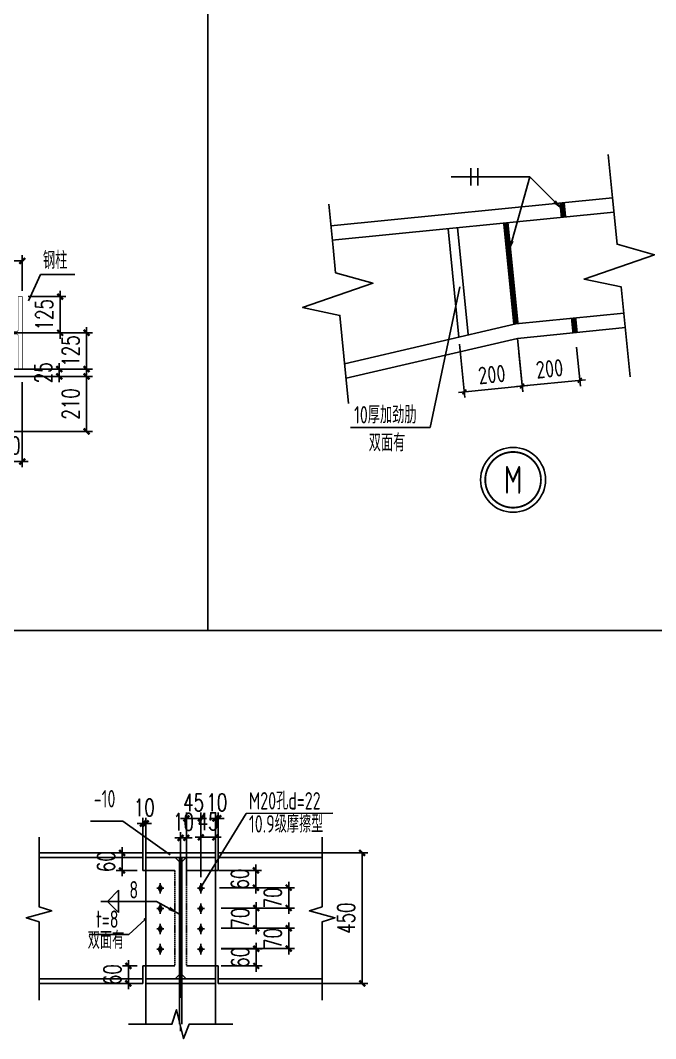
# Model space of a CAD drawing. Extents: x 180850 to 1400258, y 48356 to 327067.
# Drawn here: x 1376570 to 1387523, y 151730 to 169287 of the extents above; entities that cross this region are included whole.
import ezdxf
from ezdxf.enums import TextEntityAlignment as Align

# ---------------------------------------------------------------- set-up
doc = ezdxf.new("R2010")
doc.units = 0
doc.header["$LTSCALE"] = 1000
for name, pattern in [('0$0$CENTERX2', [4, 2.5, -0.5, 0.5, -0.5]), ('DASH', [0.35, 0.25, -0.1]), ('DOTE', [2.42, 2, -0.2, 0.02, -0.2])]:
    doc.linetypes.add(name, pattern=pattern)
for name, color, linetype in [('AXIS', 3, 'Continuous'), ('BOLT', 251, 'Continuous'), ('DOTE', 1, 'Continuous'), ('GL', 150, 'Continuous'), ('GZ', 50, 'Continuous'), ('PZ', 202, 'Continuous'), ('TEXT', 7, 'Continuous'), ('THIN', 7, 'Continuous'), ('WELD', 7, 'Continuous'), ('YCX', 90, 'Continuous')]:
    doc.layers.add(name, color=color, linetype=linetype)
doc.styles.add('_TCH_DIM_T3', font='SIMPLEX', dxfattribs={"width": 0.705882, "bigfont": 'GBCBIG'})
doc.styles.get("Standard").update_dxf_attribs({"font": 'gbenor.shx', "bigfont": 'gbcbig.shx'})
doc.styles.add('TSSD_Dimension', font='Tssdeng.shx', dxfattribs={"width": 0.8, "bigfont": 'hztxt.shx'})
doc.styles.add('TSSD_Label', font='tssdeng.shx', dxfattribs={"width": 0.7, "bigfont": 'hztxt.shx'})
doc.styles.add('TSSD_Norm', font='tssdeng.shx', dxfattribs={"bigfont": 'hztxt.shx'})
doc.styles.add('TSSD_Num', font='Tssdeng.shx', dxfattribs={"width": 0.7, "bigfont": 'hztxt.shx'})
doc.dimstyles.new('TCH_100_5', dxfattribs={"dimtxt": 297.5, "dimasz": 100, "dimexe": 100, "dimexo": 100, "dimgap": 126.25, "dimtad": 1, "dimdec": 0, "dimlfac": 0.2, "dimzin": 0, "dimdsep": 46, "dimtxsty": '_TCH_DIM_T3', "dimblk": 'ARCHTICK', "dimcen": 0.09, "dimclrd": 126, "dimclre": 126, "dimclrt": 7, "dimazin": 2, "dimtfac": 1, "dimtdec": 0, "dimtix": 1, "dimtmove": 2, "dimatfit": 3, "dimfxl": 1, "dimtolj": 1, "dimtzin": 0, "dimarcsym": 0})
doc.dimstyles.new('TSSD_20_100', dxfattribs={"dimtxt": 300, "dimasz": 75, "dimexe": 100, "dimexo": 250, "dimgap": 100, "dimtad": 1, "dimdec": 0, "dimlfac": 0.2, "dimzin": 0, "dimdsep": 46, "dimtxsty": 'TSSD_Dimension', "dimblk": 'ARCHTICK', "dimcen": 0, "dimdle": 100, "dimclrt": 7, "dimadec": 0, "dimazin": 0, "dimtfac": 1, "dimtdec": 0, "dimtix": 1, "dimtmove": 2, "dimatfit": 3, "dimfxl": 1, "dimtolj": 1, "dimtzin": 0, "dimarcsym": 0})
doc.dimstyles.new('TSSD_LEADER_STYLE_200.0', dxfattribs={"dimtxt": 0.18, "dimasz": 200, "dimexe": 0.18, "dimexo": 0.0625, "dimgap": 0.09, "dimtad": 0, "dimtih": 1, "dimtoh": 1, "dimdec": 4, "dimzin": 0, "dimdsep": 46, "dimtxsty": 'Standard', "dimcen": 0.09, "dimadec": 0, "dimazin": 0, "dimtfac": 1, "dimtdec": 4, "dimtofl": 0, "dimtmove": 0, "dimatfit": 3, "dimfxl": 1, "dimtolj": 1, "dimtzin": 0, "dimarcsym": 0})

# ---------------------------------------------------------------- blocks, each defined once
blk = doc.blocks.new('_ArchTick')
at = {"color": 0, "linetype": 'ByBlock', "const_width": 0.4}
blk.add_lwpolyline([(-0.5, -0.5), (0.5, 0.5)], dxfattribs=at)
blk = doc.blocks.new('*D1875')
at = {"layer": 'Defpoints', "color": 0, "transparency": 16777216}
for p in [(1376602, 165141), (1374352, 164524), (1376602, 164524)]:
    blk.add_point(p, dxfattribs=at)
at = {"layer": 'GL', "color": 126, "lineweight": -2, "transparency": 16777216}
for p, q in [((1374352, 164624), (1374352, 165241)), ((1376602, 164624), (1376602, 165241)), ((1374352, 165141), (1376602, 165141))]:
    blk.add_line(p, q, dxfattribs=at)
at = {"layer": 'GL', "color": 126, "lineweight": -2, "transparency": 16777216, "xscale": 100, "yscale": 100, "zscale": 100, "rotation": 180}
blk.add_blockref('_ArchTick', (1374352, 165141), dxfattribs=at)
at = {"layer": 'GL', "color": 126, "lineweight": -2, "transparency": 16777216, "xscale": 100, "yscale": 100, "zscale": 100}
blk.add_blockref('_ArchTick', (1376602, 165141), dxfattribs=at)
at = {"layer": 'GL', "color": 7, "transparency": 16777216, "insert": (1375477, 165416), "char_height": 297.5, "attachment_point": 5, "style": '_TCH_DIM_T3'}
blk.add_mtext('\\A1;450', dxfattribs=at)
blk = doc.blocks.new('*D1878')
at = {"layer": 'Defpoints', "color": 0, "transparency": 16777216}
for p in [(1376602, 163899), (1377712, 163899), (1376602, 163274)]:
    blk.add_point(p, dxfattribs=at)
at = {"layer": 'GL', "color": 126, "lineweight": -2, "transparency": 16777216}
for p, q in [((1377712, 163899), (1377712, 163999)), ((1376702, 163899), (1377812, 163899)), ((1377712, 163274), (1377712, 163899)), ((1376702, 163274), (1377812, 163274)), ((1377712, 163274), (1377712, 163174))]:
    blk.add_line(p, q, dxfattribs=at)
at = {"layer": 'GL', "color": 126, "lineweight": -2, "transparency": 16777216, "xscale": 100, "yscale": 100, "zscale": 100}
for p, rotation in [((1377712, 163899), 270), ((1377712, 163274), 90)]:
    blk.add_blockref('_ArchTick', p, dxfattribs=dict(at, rotation=rotation))
at = {"layer": 'GL', "color": 7, "transparency": 16777216, "insert": (1377437, 163586), "char_height": 297.5, "attachment_point": 5, "rotation": 90, "style": '_TCH_DIM_T3'}
blk.add_mtext('\\A1;125', dxfattribs=at)
blk = doc.blocks.new('*D1881')
at = {"layer": 'Defpoints', "color": 0, "transparency": 16777216}
for p in [(1376602, 164524), (1376602, 163899), (1377257, 163899)]:
    blk.add_point(p, dxfattribs=at)
at = {"layer": 'GL', "color": 126, "lineweight": -2, "transparency": 16777216}
for p, q in [((1376702, 164524), (1377357, 164524)), ((1377257, 164524), (1377257, 164624)), ((1377257, 164524), (1377257, 163899)), ((1376702, 163899), (1377357, 163899)), ((1377257, 163899), (1377257, 163799))]:
    blk.add_line(p, q, dxfattribs=at)
at = {"layer": 'GL', "color": 126, "lineweight": -2, "transparency": 16777216, "xscale": 100, "yscale": 100, "zscale": 100}
for p, rotation in [((1377257, 164524), 270), ((1377257, 163899), 90)]:
    blk.add_blockref('_ArchTick', p, dxfattribs=dict(at, rotation=rotation))
at = {"layer": 'GL', "color": 7, "transparency": 16777216, "insert": (1376982, 164211), "char_height": 297.5, "attachment_point": 5, "rotation": 90, "style": '_TCH_DIM_T3'}
blk.add_mtext('\\A1;125', dxfattribs=at)
blk = doc.blocks.new('*D1882')
at = {"layer": 'Defpoints', "color": 0, "transparency": 16777216}
for p in [(1376602, 163149), (1377712, 163149), (1376002, 162199)]:
    blk.add_point(p, dxfattribs=at)
at = {"layer": 'GL', "color": 126, "lineweight": -2, "transparency": 16777216}
for p, q in [((1376702, 163149), (1377812, 163149)), ((1377712, 162199), (1377712, 163149)), ((1376102, 162199), (1377812, 162199))]:
    blk.add_line(p, q, dxfattribs=at)
at = {"layer": 'GL', "color": 126, "lineweight": -2, "transparency": 16777216, "xscale": 100, "yscale": 100, "zscale": 100}
for p, rotation in [((1377712, 163149), 90), ((1377712, 162199), 270)]:
    blk.add_blockref('_ArchTick', p, dxfattribs=dict(at, rotation=rotation))
at = {"layer": 'GL', "color": 7, "transparency": 16777216, "insert": (1377437, 162674), "char_height": 297.5, "attachment_point": 5, "rotation": 90, "style": '_TCH_DIM_T3'}
blk.add_mtext('\\A1;210', dxfattribs=at)
blk = doc.blocks.new('*D1889')
at = {"layer": 'Defpoints', "color": 0, "transparency": 16777216}
for p in [(1376602, 163149), (1376002, 162199), (1376602, 161681)]:
    blk.add_point(p, dxfattribs=at)
at = {"layer": 'GL', "color": 126, "lineweight": -2, "transparency": 16777216}
for p, q in [((1376602, 163049), (1376602, 161581)), ((1376002, 162099), (1376002, 161581)), ((1376002, 161681), (1375902, 161681)), ((1376002, 161681), (1376602, 161681)), ((1376602, 161681), (1376702, 161681))]:
    blk.add_line(p, q, dxfattribs=at)
at = {"layer": 'GL', "color": 126, "lineweight": -2, "transparency": 16777216, "xscale": 100, "yscale": 100, "zscale": 100}
blk.add_blockref('_ArchTick', (1376002, 161681), dxfattribs=at)
at = {"layer": 'GL', "color": 126, "lineweight": -2, "transparency": 16777216, "xscale": 100, "yscale": 100, "zscale": 100, "rotation": 180}
blk.add_blockref('_ArchTick', (1376602, 161681), dxfattribs=at)
at = {"layer": 'GL', "color": 7, "transparency": 16777216, "insert": (1376302, 161956), "char_height": 297.5, "attachment_point": 5, "style": '_TCH_DIM_T3'}
blk.add_mtext('\\A1;120', dxfattribs=at)
blk = doc.blocks.new('*D1893')
at = {"layer": 'Defpoints', "color": 0, "transparency": 16777216}
for p in [(1375754, 163274), (1375754, 163149), (1377241, 163149)]:
    blk.add_point(p, dxfattribs=at)
at = {"layer": 'GL', "color": 126, "lineweight": -2, "transparency": 16777216}
for p, q in [((1377241, 163274), (1377241, 163374)), ((1375854, 163274), (1377341, 163274)), ((1375854, 163149), (1377341, 163149)), ((1377241, 163274), (1377241, 163149)), ((1377241, 163149), (1377241, 163049))]:
    blk.add_line(p, q, dxfattribs=at)
at = {"layer": 'GL', "color": 126, "lineweight": -2, "transparency": 16777216, "xscale": 100, "yscale": 100, "zscale": 100}
for p, rotation in [((1377241, 163274), 270), ((1377241, 163149), 90)]:
    blk.add_blockref('_ArchTick', p, dxfattribs=dict(at, rotation=rotation))
at = {"layer": 'GL', "color": 7, "transparency": 16777216, "insert": (1376966, 163211), "char_height": 297.5, "attachment_point": 5, "rotation": 90, "style": '_TCH_DIM_T3'}
blk.add_mtext('\\A1;25', dxfattribs=at)
blk = doc.blocks.new('*D1687')
at = {"layer": 'AXIS', "color": 0, "lineweight": -2, "transparency": 16777216}
for p, q in [((1384144, 163705), (1384236, 162783)), ((1385139, 163805), (1385231, 162882)), ((1384127, 162872), (1385321, 162992))]:
    blk.add_line(p, q, dxfattribs=at)
at = {"layer": 'Defpoints', "color": 0, "transparency": 16777216}
for p in [(1385114, 164053), (1384119, 163954), (1385221, 162982)]:
    blk.add_point(p, dxfattribs=at)
at = {"layer": 'AXIS', "color": 0, "lineweight": -2, "transparency": 16777216, "xscale": 75, "yscale": 75, "zscale": 75}
for p, rotation in [((1384226, 162882), 185.7105916254574), ((1385221, 162982), 5.710591625457361)]:
    blk.add_blockref('_ArchTick', p, dxfattribs=dict(at, rotation=rotation))
at = {"layer": 'AXIS', "color": 7, "transparency": 16777216, "insert": (1384699, 163181), "char_height": 300, "attachment_point": 5, "rotation": 5.7106, "style": 'TSSD_Dimension'}
blk.add_mtext('\\A1;200', dxfattribs=at)
blk = doc.blocks.new('_WELD006')
at = {"color": 0, "linetype": 'ByBlock'}
for p, q in [((0, 0), (0, 0.5)), ((0.4, 0), (0.4, 0.5))]:
    blk.add_line(p, q, dxfattribs=at)
blk = doc.blocks.new('*D1688')
at = {"layer": 'AXIS', "color": 0, "lineweight": -2, "transparency": 16777216}
for p, q in [((1386159, 163655), (1386226, 162982)), ((1385164, 163556), (1385231, 162882)), ((1385122, 162972), (1386316, 163091))]:
    blk.add_line(p, q, dxfattribs=at)
at = {"layer": 'Defpoints', "color": 0, "transparency": 16777216}
for p in [(1386134, 163904), (1385139, 163805), (1386216, 163081)]:
    blk.add_point(p, dxfattribs=at)
at = {"layer": 'AXIS', "color": 0, "lineweight": -2, "transparency": 16777216}
for p, xscale, yscale, zscale, rotation in [((1386216, 163081), 75, 75, 75, 5.710591625446737), ((1385221, 162982), 75.00000000000001, 75.00000000000001, 75.00000000000001, 185.7105916254468)]:
    blk.add_blockref('_ArchTick', p, dxfattribs=dict(at, xscale=xscale, yscale=yscale, zscale=zscale, rotation=rotation))
at = {"layer": 'AXIS', "color": 7, "transparency": 16777216, "insert": (1385694, 163280), "char_height": 300, "attachment_point": 5, "rotation": 5.7106, "style": 'TSSD_Dimension'}
blk.add_mtext('\\A1;200', dxfattribs=at)
blk = doc.blocks.new('ts_idx2')
at = {"color": 0, "linetype": 'ByBlock', "lineweight": -2, "const_width": 0.0333}
blk.add_lwpolyline([(-0.5, 0, 1), (0.5, 0, 1)], format="xyb", close=True, dxfattribs=at)
at = {"color": 0, "linetype": 'ByBlock', "lineweight": -2}
blk.add_circle((0, 0), 0.583, dxfattribs=at)
at = {"color": 0, "linetype": 'ByBlock', "lineweight": -2, "style": 'TSSD_Num', "width": 0.7}
blk.add_attdef('A', text='', height=0.5, dxfattribs=at).set_placement((0, 0), align=Align.MIDDLE_CENTER)
blk = doc.blocks.new('*D1755')
at = {"layer": 'AXIS', "color": 126, "linetype": 'ByBlock', "lineweight": -2, "transparency": 16777216}
for p, q in [((1379432, 154541), (1379432, 155628)), ((1379682, 154512), (1379682, 155628)), ((1379432, 155528), (1379332, 155528)), ((1379682, 155528), (1379432, 155528)), ((1379682, 155528), (1379782, 155528))]:
    blk.add_line(p, q, dxfattribs=at)
at = {"layer": 'Defpoints', "color": 0, "linetype": 'ByBlock', "transparency": 16777216}
for p in [(1379432, 155528), (1379432, 154441), (1379682, 154412)]:
    blk.add_point(p, dxfattribs=at)
at = {"layer": 'AXIS', "color": 126, "linetype": 'ByBlock', "lineweight": -2, "transparency": 16777216, "xscale": 100, "yscale": 100, "zscale": 100}
blk.add_blockref('_ArchTick', (1379432, 155528), dxfattribs=at)
at = {"layer": 'AXIS', "color": 126, "linetype": 'ByBlock', "lineweight": -2, "transparency": 16777216, "xscale": 100, "yscale": 100, "zscale": 100, "rotation": 180}
blk.add_blockref('_ArchTick', (1379682, 155528), dxfattribs=at)
at = {"layer": 'AXIS', "color": 7, "linetype": 'ByBlock', "transparency": 16777216, "insert": (1379557, 155803), "char_height": 297.5, "attachment_point": 5, "style": '_TCH_DIM_T3'}
blk.add_mtext('\\A1;45', dxfattribs=at)
blk = doc.blocks.new('*D1756')
at = {"layer": 'AXIS', "color": 126, "linetype": 'ByBlock', "lineweight": -2, "transparency": 16777216}
for p, q in [((1379332, 154441), (1379332, 155292)), ((1379432, 154441), (1379432, 155292)), ((1379332, 155192), (1379232, 155192)), ((1379432, 155192), (1379332, 155192)), ((1379432, 155192), (1379532, 155192))]:
    blk.add_line(p, q, dxfattribs=at)
at = {"layer": 'Defpoints', "color": 0, "linetype": 'ByBlock', "transparency": 16777216}
for p in [(1379332, 155192), (1379332, 154341), (1379432, 154341)]:
    blk.add_point(p, dxfattribs=at)
at = {"layer": 'AXIS', "color": 126, "linetype": 'ByBlock', "lineweight": -2, "transparency": 16777216, "xscale": 100, "yscale": 100, "zscale": 100}
blk.add_blockref('_ArchTick', (1379332, 155192), dxfattribs=at)
at = {"layer": 'AXIS', "color": 126, "linetype": 'ByBlock', "lineweight": -2, "transparency": 16777216, "xscale": 100, "yscale": 100, "zscale": 100, "rotation": 180}
blk.add_blockref('_ArchTick', (1379432, 155192), dxfattribs=at)
at = {"layer": 'AXIS', "color": 7, "linetype": 'ByBlock', "transparency": 16777216, "insert": (1379382, 155467), "char_height": 297.5, "attachment_point": 5, "style": '_TCH_DIM_T3'}
blk.add_mtext('\\A1;10', dxfattribs=at)
blk = doc.blocks.new('*D1757')
at = {"layer": 'AXIS', "color": 126, "linetype": 'ByBlock', "lineweight": -2, "transparency": 16777216}
for p, q in [((1381120, 154932), (1382563, 154932)), ((1382463, 154932), (1382463, 152682)), ((1381120, 152682), (1382563, 152682))]:
    blk.add_line(p, q, dxfattribs=at)
at = {"layer": 'Defpoints', "color": 0, "linetype": 'ByBlock', "transparency": 16777216}
for p in [(1381020, 154932), (1381020, 152682), (1382463, 152682)]:
    blk.add_point(p, dxfattribs=at)
at = {"layer": 'AXIS', "color": 126, "linetype": 'ByBlock', "lineweight": -2, "transparency": 16777216, "xscale": 100, "yscale": 100, "zscale": 100}
for p, rotation in [((1382463, 154932), 90), ((1382463, 152682), 270)]:
    blk.add_blockref('_ArchTick', p, dxfattribs=dict(at, rotation=rotation))
at = {"layer": 'AXIS', "color": 7, "linetype": 'ByBlock', "transparency": 16777216, "insert": (1382188, 153807), "char_height": 297.5, "attachment_point": 5, "rotation": 90, "style": '_TCH_DIM_T3'}
blk.add_mtext('\\A1;450', dxfattribs=at)
blk = doc.blocks.new('*D1758')
at = {"layer": 'AXIS', "color": 126, "linetype": 'ByBlock', "lineweight": -2, "transparency": 16777216}
for p, q in [((1380032, 153632), (1381297, 153632)), ((1381197, 153632), (1381197, 153732)), ((1381197, 153282), (1381197, 153632)), ((1380032, 153282), (1381297, 153282)), ((1381197, 153282), (1381197, 153182))]:
    blk.add_line(p, q, dxfattribs=at)
at = {"layer": 'Defpoints', "color": 0, "linetype": 'ByBlock', "transparency": 16777216}
for p in [(1379932, 153632), (1381197, 153632), (1379932, 153282)]:
    blk.add_point(p, dxfattribs=at)
at = {"layer": 'AXIS', "color": 126, "linetype": 'ByBlock', "lineweight": -2, "transparency": 16777216, "xscale": 100, "yscale": 100, "zscale": 100}
for p, rotation in [((1381197, 153632), 270), ((1381197, 153282), 90)]:
    blk.add_blockref('_ArchTick', p, dxfattribs=dict(at, rotation=rotation))
at = {"layer": 'AXIS', "color": 7, "linetype": 'ByBlock', "transparency": 16777216, "insert": (1380922, 153457), "char_height": 297.5, "attachment_point": 5, "rotation": 90, "style": '_TCH_DIM_T3'}
blk.add_mtext('\\A1;70', dxfattribs=at)
blk = doc.blocks.new('*D1759')
at = {"layer": 'AXIS', "color": 126, "linetype": 'ByBlock', "lineweight": -2, "transparency": 16777216}
for p, q in [((1380032, 153982), (1380737, 153982)), ((1380637, 153982), (1380637, 154082)), ((1380637, 153632), (1380637, 153982)), ((1380032, 153632), (1380737, 153632)), ((1380637, 153632), (1380637, 153532))]:
    blk.add_line(p, q, dxfattribs=at)
at = {"layer": 'Defpoints', "color": 0, "linetype": 'ByBlock', "transparency": 16777216}
for p in [(1379932, 153982), (1380637, 153982), (1379932, 153632)]:
    blk.add_point(p, dxfattribs=at)
at = {"layer": 'AXIS', "color": 126, "linetype": 'ByBlock', "lineweight": -2, "transparency": 16777216, "xscale": 100, "yscale": 100, "zscale": 100}
for p, rotation in [((1380637, 153982), 270), ((1380637, 153632), 90)]:
    blk.add_blockref('_ArchTick', p, dxfattribs=dict(at, rotation=rotation))
at = {"layer": 'AXIS', "color": 7, "linetype": 'ByBlock', "transparency": 16777216, "insert": (1380362, 153807), "char_height": 297.5, "attachment_point": 5, "rotation": 90, "style": '_TCH_DIM_T3'}
blk.add_mtext('\\A1;70', dxfattribs=at)
blk = doc.blocks.new('*D1760')
at = {"layer": 'AXIS', "color": 126, "linetype": 'ByBlock', "lineweight": -2, "transparency": 16777216}
for p, q in [((1380002, 154332), (1381297, 154332)), ((1381197, 154332), (1381197, 154432)), ((1381197, 153982), (1381197, 154332)), ((1380032, 153982), (1381297, 153982)), ((1381197, 153982), (1381197, 153882))]:
    blk.add_line(p, q, dxfattribs=at)
at = {"layer": 'Defpoints', "color": 0, "linetype": 'ByBlock', "transparency": 16777216}
for p in [(1379902, 154332), (1381197, 154332), (1379932, 153982)]:
    blk.add_point(p, dxfattribs=at)
at = {"layer": 'AXIS', "color": 126, "linetype": 'ByBlock', "lineweight": -2, "transparency": 16777216, "xscale": 100, "yscale": 100, "zscale": 100}
for p, rotation in [((1381197, 154332), 270), ((1381197, 153982), 90)]:
    blk.add_blockref('_ArchTick', p, dxfattribs=dict(at, rotation=rotation))
at = {"layer": 'AXIS', "color": 7, "linetype": 'ByBlock', "transparency": 16777216, "insert": (1380922, 154157), "char_height": 297.5, "attachment_point": 5, "rotation": 90, "style": '_TCH_DIM_T3'}
blk.add_mtext('\\A1;70', dxfattribs=at)
blk = doc.blocks.new('*D1761')
at = {"layer": 'AXIS', "color": 126, "linetype": 'ByBlock', "lineweight": -2, "transparency": 16777216}
for p, q in [((1380630, 154630), (1380630, 154730)), ((1379992, 154630), (1380730, 154630)), ((1380630, 154630), (1380630, 154332)), ((1380002, 154332), (1380730, 154332)), ((1380630, 154332), (1380630, 154232))]:
    blk.add_line(p, q, dxfattribs=at)
at = {"layer": 'Defpoints', "color": 0, "linetype": 'ByBlock', "transparency": 16777216}
for p in [(1379892, 154630), (1379902, 154332), (1380630, 154332)]:
    blk.add_point(p, dxfattribs=at)
at = {"layer": 'AXIS', "color": 126, "linetype": 'ByBlock', "lineweight": -2, "transparency": 16777216, "xscale": 100, "yscale": 100, "zscale": 100}
for p, rotation in [((1380630, 154630), 270), ((1380630, 154332), 90)]:
    blk.add_blockref('_ArchTick', p, dxfattribs=dict(at, rotation=rotation))
at = {"layer": 'AXIS', "color": 7, "linetype": 'ByBlock', "transparency": 16777216, "insert": (1380355, 154481), "char_height": 297.5, "attachment_point": 5, "rotation": 90, "style": '_TCH_DIM_T3'}
blk.add_mtext('\\A1;60', dxfattribs=at)
blk = doc.blocks.new('*D1762')
at = {"layer": 'AXIS', "color": 126, "linetype": 'ByBlock', "lineweight": -2, "ltscale": 0.1, "transparency": 16777216}
for p, q in [((1378323, 154932), (1378323, 155032)), ((1378632, 154932), (1378223, 154932)), ((1378323, 154932), (1378323, 154630)), ((1378582, 154630), (1378223, 154630)), ((1378323, 154630), (1378323, 154530))]:
    blk.add_line(p, q, dxfattribs=at)
at = {"layer": 'Defpoints', "color": 0, "linetype": 'ByBlock', "ltscale": 0.1, "transparency": 16777216}
for p in [(1378732, 154932), (1378323, 154630), (1378682, 154630)]:
    blk.add_point(p, dxfattribs=at)
at = {"layer": 'AXIS', "color": 126, "linetype": 'ByBlock', "lineweight": -2, "ltscale": 0.1, "transparency": 16777216, "xscale": 100, "yscale": 100, "zscale": 100}
for p, rotation in [((1378323, 154932), 270), ((1378323, 154630), 90)]:
    blk.add_blockref('_ArchTick', p, dxfattribs=dict(at, rotation=rotation))
at = {"layer": 'AXIS', "color": 7, "linetype": 'ByBlock', "ltscale": 0.1, "transparency": 16777216, "insert": (1378048, 154781), "char_height": 297.5, "attachment_point": 5, "rotation": 90, "style": '_TCH_DIM_T3'}
blk.add_mtext('\\A1;60', dxfattribs=at)
blk = doc.blocks.new('*D1763')
at = {"layer": 'AXIS', "color": 126, "linetype": 'ByBlock', "lineweight": -2, "ltscale": 0.1, "transparency": 16777216}
for p, q in [((1378582, 152984), (1378332, 152984)), ((1378432, 152984), (1378432, 153084)), ((1378432, 152682), (1378432, 152984)), ((1378582, 152682), (1378332, 152682)), ((1378432, 152682), (1378432, 152582))]:
    blk.add_line(p, q, dxfattribs=at)
at = {"layer": 'Defpoints', "color": 0, "linetype": 'ByBlock', "ltscale": 0.1, "transparency": 16777216}
for p in [(1378432, 152984), (1378682, 152984), (1378682, 152682)]:
    blk.add_point(p, dxfattribs=at)
at = {"layer": 'AXIS', "color": 126, "linetype": 'ByBlock', "lineweight": -2, "ltscale": 0.1, "transparency": 16777216, "xscale": 100, "yscale": 100, "zscale": 100}
for p, rotation in [((1378432, 152984), 270), ((1378432, 152682), 90)]:
    blk.add_blockref('_ArchTick', p, dxfattribs=dict(at, rotation=rotation))
at = {"layer": 'AXIS', "color": 7, "linetype": 'ByBlock', "ltscale": 0.1, "transparency": 16777216, "insert": (1378157, 152833), "char_height": 297.5, "attachment_point": 5, "rotation": 90, "style": '_TCH_DIM_T3'}
blk.add_mtext('\\A1;60', dxfattribs=at)
blk = doc.blocks.new('_WELD004')
at = {"color": 0, "linetype": 'ByBlock'}
for p, q in [((0, 1), (1, 0)), ((0, 0), (0, 1))]:
    blk.add_line(p, q, dxfattribs=at)
blk = doc.blocks.new('*D1764')
at = {"layer": 'AXIS', "color": 126, "linetype": 'ByBlock', "lineweight": -2, "ltscale": 0.1, "transparency": 16777216}
for p, q in [((1379932, 154730), (1379932, 155628)), ((1379982, 154730), (1379982, 155628)), ((1379932, 155528), (1379832, 155528)), ((1379982, 155528), (1379932, 155528)), ((1379982, 155528), (1380082, 155528))]:
    blk.add_line(p, q, dxfattribs=at)
at = {"layer": 'Defpoints', "color": 0, "linetype": 'ByBlock', "ltscale": 0.1, "transparency": 16777216}
for p in [(1379932, 155528), (1379932, 154630), (1379982, 154630)]:
    blk.add_point(p, dxfattribs=at)
at = {"layer": 'AXIS', "color": 126, "linetype": 'ByBlock', "lineweight": -2, "ltscale": 0.1, "transparency": 16777216, "xscale": 100, "yscale": 100, "zscale": 100}
blk.add_blockref('_ArchTick', (1379932, 155528), dxfattribs=at)
at = {"layer": 'AXIS', "color": 126, "linetype": 'ByBlock', "lineweight": -2, "ltscale": 0.1, "transparency": 16777216, "xscale": 100, "yscale": 100, "zscale": 100, "rotation": 180}
blk.add_blockref('_ArchTick', (1379982, 155528), dxfattribs=at)
at = {"layer": 'AXIS', "color": 7, "linetype": 'ByBlock', "ltscale": 0.1, "transparency": 16777216, "insert": (1379957, 155803), "char_height": 297.5, "attachment_point": 5, "style": '_TCH_DIM_T3'}
blk.add_mtext('\\A1;10', dxfattribs=at)
blk = doc.blocks.new('*D1765')
at = {"layer": 'AXIS', "color": 126, "linetype": 'ByBlock', "lineweight": -2, "transparency": 16777216}
for p, q in [((1380032, 153281), (1380737, 153281)), ((1380637, 153281), (1380637, 153381)), ((1380637, 153281), (1380637, 152984)), ((1380032, 152984), (1380737, 152984)), ((1380637, 152984), (1380637, 152884))]:
    blk.add_line(p, q, dxfattribs=at)
at = {"layer": 'Defpoints', "color": 0, "linetype": 'ByBlock', "transparency": 16777216}
for p in [(1379932, 153281), (1379932, 152984), (1380637, 152984)]:
    blk.add_point(p, dxfattribs=at)
at = {"layer": 'AXIS', "color": 126, "linetype": 'ByBlock', "lineweight": -2, "transparency": 16777216, "xscale": 100, "yscale": 100, "zscale": 100}
for p, rotation in [((1380637, 153281), 270), ((1380637, 152984), 90)]:
    blk.add_blockref('_ArchTick', p, dxfattribs=dict(at, rotation=rotation))
at = {"layer": 'AXIS', "color": 7, "linetype": 'ByBlock', "transparency": 16777216, "insert": (1380362, 153132), "char_height": 297.5, "attachment_point": 5, "rotation": 90, "style": '_TCH_DIM_T3'}
blk.add_mtext('\\A1;60', dxfattribs=at)
blk = doc.blocks.new('*D1766')
at = {"layer": 'AXIS', "color": 126, "linetype": 'ByBlock', "lineweight": -2, "transparency": 16777216}
for p, q in [((1379682, 154512), (1379682, 155301)), ((1379932, 154541), (1379932, 155301)), ((1379682, 155201), (1379582, 155201)), ((1379682, 155201), (1379932, 155201)), ((1379932, 155201), (1380032, 155201))]:
    blk.add_line(p, q, dxfattribs=at)
at = {"layer": 'Defpoints', "color": 0, "linetype": 'ByBlock', "transparency": 16777216}
for p in [(1379932, 155201), (1379682, 154412), (1379932, 154441)]:
    blk.add_point(p, dxfattribs=at)
at = {"layer": 'AXIS', "color": 126, "linetype": 'ByBlock', "lineweight": -2, "transparency": 16777216, "xscale": 100, "yscale": 100, "zscale": 100}
blk.add_blockref('_ArchTick', (1379682, 155201), dxfattribs=at)
at = {"layer": 'AXIS', "color": 126, "linetype": 'ByBlock', "lineweight": -2, "transparency": 16777216, "xscale": 100, "yscale": 100, "zscale": 100, "rotation": 180}
blk.add_blockref('_ArchTick', (1379932, 155201), dxfattribs=at)
at = {"layer": 'AXIS', "color": 7, "linetype": 'ByBlock', "transparency": 16777216, "insert": (1379807, 155476), "char_height": 297.5, "attachment_point": 5, "style": '_TCH_DIM_T3'}
blk.add_mtext('\\A1;45', dxfattribs=at)
blk = doc.blocks.new('*D1767')
at = {"layer": 'AXIS', "color": 126, "linetype": 'ByBlock', "lineweight": -2, "transparency": 16777216}
for p, q in [((1378682, 155439), (1378582, 155439)), ((1378682, 154730), (1378682, 155539)), ((1378682, 155439), (1378732, 155439)), ((1378732, 154730), (1378732, 155539)), ((1378732, 155439), (1378832, 155439))]:
    blk.add_line(p, q, dxfattribs=at)
at = {"layer": 'Defpoints', "color": 0, "linetype": 'ByBlock', "transparency": 16777216}
for p in [(1378732, 155439), (1378682, 154630), (1378732, 154630)]:
    blk.add_point(p, dxfattribs=at)
at = {"layer": 'AXIS', "color": 126, "linetype": 'ByBlock', "lineweight": -2, "transparency": 16777216, "xscale": 100, "yscale": 100, "zscale": 100}
blk.add_blockref('_ArchTick', (1378682, 155439), dxfattribs=at)
at = {"layer": 'AXIS', "color": 126, "linetype": 'ByBlock', "lineweight": -2, "transparency": 16777216, "xscale": 100, "yscale": 100, "zscale": 100, "rotation": 180}
blk.add_blockref('_ArchTick', (1378732, 155439), dxfattribs=at)
at = {"layer": 'AXIS', "color": 7, "linetype": 'ByBlock', "transparency": 16777216, "insert": (1378707, 155714), "char_height": 297.5, "attachment_point": 5, "style": '_TCH_DIM_T3'}
blk.add_mtext('\\A1;10', dxfattribs=at)

msp = doc.modelspace()

# ---------------------------------------------------------------- hatches: boundary and pattern name
at = {"layer": 'BOLT'}
for points in [[(1378982.36, 154382), (1379012.36, 154322), (1378982.36, 154262), (1378952.36, 154322)], [(1379682.36, 154382), (1379652.36, 154322), (1379682.36, 154262), (1379712.36, 154322)], [(1378982.36, 154032), (1379012.36, 153972), (1378982.36, 153912), (1378952.36, 153972)], [(1379682.36, 154032), (1379652.36, 153972), (1379682.36, 153912), (1379712.36, 153972)], [(1378982.36, 153682), (1379012.36, 153622), (1378982.36, 153562), (1378952.36, 153622)], [(1379682.36, 153682), (1379652.36, 153622), (1379682.36, 153562), (1379712.36, 153622)], [(1378982.36, 153332), (1379012.36, 153272), (1378982.36, 153212), (1378952.36, 153272)], [(1379682.36, 153332), (1379652.36, 153272), (1379682.36, 153212), (1379712.36, 153272)]]:
    msp.add_hatch(color=256, dxfattribs=at).paths.add_polyline_path(points)

# ---------------------------------------------------------------- linework, layer by layer
at = {"color": 3, "const_width": 100, "elevation": 4.03}
for points in [[(1385910.14, 166143.06), (1385935.01, 165894.3)], [(1384939.98, 165794.79), (1385114.11, 164053.48)], [(1386109.15, 164152.98), (1386134.02, 163904.23)]]:
    msp.add_lwpolyline(points, dxfattribs=at)
at = {"layer": 'AXIS'}
for p, q in [((1379800.5, 169965.68), (1379800.5, 158765.55)), ((1385354.58, 166589.29, 4.03), (1383998.52, 166589.29, 4.03)), ((1376918.9, 164906.77), (1376709.8, 164448.75)), ((1376918.9, 164906.77), (1377509.52, 164906.77)), ((1384149.81, 164690.35, 4.03), (1383637.96, 162269.03, 4.03)), ((1383637.96, 162269.03, 4.03), (1382264.96, 162269.03, 4.03)), ((1337316.94, 158765.55), (1391773.29, 158765.55)), ((1379677.36, 154331.88), (1380462, 155611.94)), ((1381955.33, 155615.09), (1380462, 155611.94))]:
    msp.add_line(p, q, dxfattribs=at)
at = {"layer": 'BOLT'}
for p, q in [((1378982.36, 154382), (1378952.36, 154322)), ((1378982.36, 154412), (1378982.36, 154232)), ((1378982.36, 154382), (1379012.36, 154322)), ((1379682.36, 154382), (1379652.36, 154322)), ((1379682.36, 154412), (1379682.36, 154232)), ((1379682.36, 154382), (1379712.36, 154322)), ((1379042.36, 154322), (1378922.36, 154322)), ((1378982.36, 154262), (1378952.36, 154322)), ((1378982.36, 154262), (1379012.36, 154322)), ((1379622.36, 154322), (1379742.36, 154322)), ((1379682.36, 154262), (1379652.36, 154322)), ((1379682.36, 154262), (1379712.36, 154322)), ((1378982.36, 154032), (1378952.36, 153972)), ((1378982.36, 154062), (1378982.36, 153882)), ((1378982.36, 154032), (1379012.36, 153972)), ((1379682.36, 154032), (1379652.36, 153972)), ((1379682.36, 154062), (1379682.36, 153882)), ((1379682.36, 154032), (1379712.36, 153972)), ((1379042.36, 153972), (1378922.36, 153972)), ((1378982.36, 153912), (1378952.36, 153972)), ((1378982.36, 153912), (1379012.36, 153972)), ((1379622.36, 153972), (1379742.36, 153972)), ((1379682.36, 153912), (1379652.36, 153972)), ((1379682.36, 153912), (1379712.36, 153972)), ((1378982.36, 153682), (1378952.36, 153622)), ((1378982.36, 153712), (1378982.36, 153532)), ((1378982.36, 153682), (1379012.36, 153622)), ((1379682.36, 153682), (1379652.36, 153622)), ((1379682.36, 153712), (1379682.36, 153532)), ((1379682.36, 153682), (1379712.36, 153622)), ((1379042.36, 153622), (1378922.36, 153622)), ((1378982.36, 153562), (1378952.36, 153622)), ((1378982.36, 153562), (1379012.36, 153622)), ((1379622.36, 153622), (1379742.36, 153622)), ((1379682.36, 153562), (1379652.36, 153622)), ((1379682.36, 153562), (1379712.36, 153622)), ((1378982.36, 153332), (1378952.36, 153272)), ((1378982.36, 153362), (1378982.36, 153182)), ((1378982.36, 153332), (1379012.36, 153272)), ((1379682.36, 153332), (1379652.36, 153272)), ((1379682.36, 153362), (1379682.36, 153182)), ((1379682.36, 153332), (1379712.36, 153272)), ((1379042.36, 153272), (1378922.36, 153272)), ((1378982.36, 153212), (1378952.36, 153272)), ((1378982.36, 153212), (1379012.36, 153272)), ((1379622.36, 153272), (1379742.36, 153272)), ((1379682.36, 153212), (1379652.36, 153272)), ((1379682.36, 153212), (1379712.36, 153272))]:
    msp.add_line(p, q, dxfattribs=at)
at = {"layer": 'DOTE', "color": 1, "linetype": 'DOTE', "ltscale": 0.5}
msp.add_line((1372434.55, 163898.75), (1376989.87, 163898.75), dxfattribs=at)
at = {"layer": 'DOTE', "color": 8, "linetype": '0$0$CENTERX2'}
msp.add_line((1379332.36, 154931.88), (1379332.36, 151857.52), dxfattribs=at)
at = {"layer": 'GL'}
for p, q in [((1386777.89, 166229.83, 4.03), (1381923.99, 165744.44, 4.03)), ((1386802.77, 165981.07, 4.03), (1381948.87, 165495.68, 4.03)), ((1385114.11, 164053.48, 4.03), (1386976.9, 164239.76, 4.03)), ((1382161.66, 163367.77, 4.03), (1385114.11, 164053.48, 4.03)), ((1385138.98, 163804.73, 4.03), (1387001.78, 163991.01, 4.03)), ((1382186.57, 163118.67, 4.03), (1385138.98, 163804.73, 4.03)), ((1376891.5, 154931.88), (1378682.36, 154931.88)), ((1378682.36, 154931.88), (1378682.36, 154630.21)), ((1381773.22, 154931.88), (1379982.36, 154931.88)), ((1379982.36, 154931.88), (1379982.36, 154630.21)), ((1376891.5, 154855.21), (1378682.36, 154855.21)), ((1381773.22, 154855.21), (1379982.36, 154855.21)), ((1378682.36, 154630.21), (1379232.36, 154630.21)), ((1379982.36, 154630.21), (1379432.36, 154630.21)), ((1378682.36, 152681.88), (1378682.36, 152983.55)), ((1378682.36, 152983.55), (1379232.36, 152983.55)), ((1379982.36, 152983.55), (1379432.36, 152983.55)), ((1379982.36, 152681.88), (1379982.36, 152983.55)), ((1376891.5, 152758.55), (1378682.36, 152758.55)), ((1381773.22, 152758.55), (1379982.36, 152758.55)), ((1376891.5, 152681.88), (1378682.36, 152681.88)), ((1381773.22, 152681.88), (1379982.36, 152681.88))]:
    msp.add_line(p, q, dxfattribs=at)
at = {"layer": 'GL', "elevation": 4.03}
for points in [[(1387086.84, 163140.39), (1387012.21, 163886.67), (1386931.87, 164690.09), (1386290.07, 164826.9), (1387502.88, 165245.45), (1386858.24, 165426.41), (1386777.89, 166229.83), (1386703.27, 166976.11)], [(1382230.24, 162681.95), (1382183.87, 163145.62), (1382078.46, 164199.75), (1381436.66, 164336.57), (1382649.47, 164755.12), (1382004.83, 164936.08), (1381961.3, 165371.3), (1381886.68, 166117.58)]]:
    msp.add_lwpolyline(points, dxfattribs=at)
at = {"layer": 'GL'}
for points in [[(1376891.5, 155203.44), (1376891.5, 154003.44), (1377111.5, 153933.44), (1376671.5, 153813.44), (1376891.5, 153743.44), (1376891.5, 152393.44)], [(1381773.22, 155203.44), (1381773.22, 154003.44), (1381553.22, 153933.44), (1381993.22, 153813.44), (1381773.22, 153743.44), (1381773.22, 152393.44)]]:
    msp.add_lwpolyline(points, dxfattribs=at)
at = {"layer": 'GZ'}
for p, q in [((1379982.36, 154931.88), (1379982.36, 154630.21)), ((1379312.36, 154855.21), (1379312.36, 151979.32)), ((1379352.36, 154855.21), (1379352.36, 151979.32)), ((1378732.36, 152983.55), (1378732.36, 151979.32)), ((1379932.36, 152983.55), (1379932.36, 151979.32))]:
    msp.add_line(p, q, dxfattribs=at)
at = {"layer": 'GZ', "linetype": 'DASH', "ltscale": 0.1}
for p, q in [((1378732.36, 154630.21), (1378732.36, 152983.55)), ((1379932.36, 154630.21), (1379932.36, 152983.55)), ((1379932.36, 154630.21), (1379932.36, 152983.55))]:
    msp.add_line(p, q, dxfattribs=at)
at = {"layer": 'GZ', "color": 5, "linetype": 'DASH', "ltscale": 0.1}
for p, q in [((1379232.36, 154630.21), (1379232.36, 152983.55)), ((1379432.36, 154630.21), (1379432.36, 152983.55))]:
    msp.add_line(p, q, dxfattribs=at)
at = {"layer": 'GZ', "const_width": 10}
msp.add_lwpolyline([(1374352.41, 164523.75), (1374352.41, 163273.75), (1374422.41, 163273.75), (1374422.41, 163859.5), (1374447.41, 163878.75), (1376509.16, 163878.75), (1376532.41, 163859.5), (1376532.41, 163273.75), (1376602.41, 163273.75), (1376602.41, 164523.75), (1376532.41, 164523.75), (1376532.41, 163938.75), (1376509.97, 163918.75), (1374447.41, 163918.75), (1374422.41, 163938.75), (1374422.41, 164523.75), (1374352.41, 164523.75)], close=True, dxfattribs=at)
at = {"layer": 'GZ'}
msp.add_lwpolyline([(1378432.36, 151979.32), (1378732.36, 151979.32), (1379184.36, 151979.32), (1379264.36, 152229.32), (1379382.67, 151729.95), (1379480.36, 151979.32), (1379932.36, 151979.32), (1380232.36, 151979.32)], dxfattribs=at)
at = {"layer": 'PZ'}
for p, q in [((1384131.93, 163825.37, 4.03), (1383944.94, 165695.29, 4.03)), ((1384291.4, 163873.79, 4.03), (1384107.62, 165711.56, 4.03))]:
    msp.add_line(p, q, dxfattribs=at)
for points in [[(1378732.36, 154855.21), (1379932.36, 154855.21), (1379932.36, 154931.88), (1378732.36, 154931.88)], [(1379237.36, 154855.21), (1378732.36, 154855.21), (1378732.36, 152758.55), (1379237.36, 152758.55), (1379312.36, 152833.55), (1379315.1, 154781.24)], [(1379427.36, 154855.21), (1379932.36, 154855.21), (1379932.36, 152758.55), (1379427.36, 152758.55), (1379352.36, 152833.55), (1379355.1, 154781.24)], [(1378732.36, 152758.55), (1379312.36, 152758.55), (1379312.36, 152681.88), (1378732.36, 152681.88)], [(1379932.36, 152758.55), (1379352.36, 152758.55), (1379352.36, 152681.88), (1379932.36, 152681.88)]]:
    msp.add_lwpolyline(points, close=True, dxfattribs=at)
at = {"layer": 'WELD'}
msp.add_line((1378919.23, 154096.35), (1377957.45, 154096.35), dxfattribs=at)
at = {"layer": 'YCX'}
for p, q in [((1377776.61, 155481.59), (1378336.84, 155481.59)), ((1378336.84, 155481.59), (1379154.23, 154899.28)), ((1378437.59, 153527.17), (1378719.86, 153786.4)), ((1378437.59, 153527.17), (1377758.99, 153527.17))]:
    msp.add_line(p, q, dxfattribs=at)
at = {"layer": 'YCX', "const_width": 25}
msp.add_lwpolyline([(1378732.36, 153786.4, -1), (1378707.36, 153786.4, -1)], format="xyb", close=True, dxfattribs=at)

# ---------------------------------------------------------------- block references
at = {"layer": 'AXIS', "xscale": 300, "yscale": 300, "zscale": 300}
msp.add_blockref('_WELD006', (1384338.52, 166589.29, 4.03), dxfattribs=at)
at = {"layer": 'AXIS', "xscale": -300, "yscale": 300, "zscale": 299.9999999999999, "rotation": 180}
msp.add_blockref('_WELD006', (1384338.52, 166589.29, 4.03), dxfattribs=at)
at = {"layer": 'AXIS'}
ref = msp.add_blockref('ts_idx2', (1385065.7, 161365.32, 4.03), dxfattribs=dict(at, xscale=960, yscale=960, zscale=960))
ref.add_attrib('1', 'M', dxfattribs={"layer": 'THIN', "height": 480, "style": 'TSSD_Num', "width": 0.7}).set_placement((1385065.7, 161365.32, 4.03), align=Align.MIDDLE_CENTER)
at = {"layer": 'WELD', "xscale": -192, "yscale": 192, "zscale": 192}
msp.add_blockref('_WELD004', (1378263.01, 154096.35), dxfattribs=at)
at = {"layer": 'WELD', "xscale": 192, "yscale": 192, "zscale": 192, "rotation": 180}
msp.add_blockref('_WELD004', (1378263.01, 154096.35), dxfattribs=at)

# ---------------------------------------------------------------- texts
at = {"layer": 'TEXT', "style": 'TSSD_Norm', "width": 0.7}
for s, p in [('钢柱', (1376960.5, 165000.06)), ('10厚加劲肋', (1382323.62, 162336.87, 4.03)), ('双面有', (1382576.92, 161856.3, 4.03))]:
    msp.add_text(s, height=300, rotation=360, dxfattribs=at).set_placement(p)
for s, p in [('-10', (1378021.92, 155626.24)), ('t=8', (1378067.67, 153549.98)), ('双面有', (1378046.26, 153187.99))]:
    msp.add_text(s, height=300, dxfattribs=at).set_placement(p, align=Align.BOTTOM_CENTER)
at = {"layer": 'TEXT', "width": 0.7}
for s, style, p in [('M20孔d=22 ', 'TSSD_Norm', (1380510.48, 155680.72)), ('10.9级摩擦型 ', 'TSSD_Norm', (1380511.14, 155283.05)), ('8', 'TSSD_Label', (1378449.75, 154146.35))]:
    msp.add_text(s, height=300, dxfattribs=dict(at, style=style)).set_placement(p)

# ---------------------------------------------------------------- dimensions: what is measured, and where the dimension line sits
at = {"layer": 'AXIS'}
for p1, p2, distance, picture, middle in [((1384119.07, 163953.97, 4.03), (1385114.11, 164053.48, 4.03), -1077.02, '*D1687', (1384698.88, 163180.81, 4.03)), ((1385138.98, 163804.72, 4.03), (1386134.02, 163904.22, 4.03), -827.02, '*D1688', (1385693.92, 163280.31, 4.03))]:
    dim = msp.add_aligned_dim(p1=p1, p2=p2, distance=distance, dimstyle='TSSD_20_100', dxfattribs=at)
    dim.commit()
    dim.dimension.update_dxf_attribs({"geometry": picture, "text_midpoint": middle})
at = {"layer": 'AXIS', "linetype": 'ByBlock'}
for base, p1, p2, text, picture, middle in [((1379432.36, 155527.61), (1379682.36, 154412), (1379432.36, 154441.02), '45', '*D1755', (1379557.36, 155802.61)), ((1379332.36, 155191.79), (1379432.36, 154341.28), (1379332.36, 154341.28), '10', '*D1756', (1379382.36, 155466.79))]:
    dim = msp.add_linear_dim(base=base, p1=p1, p2=p2, angle=180, text=text, dimstyle='TCH_100_5', dxfattribs=at)
    dim.commit()
    dim.dimension.update_dxf_attribs({"geometry": picture, "text_midpoint": middle})
at = {"layer": 'AXIS', "linetype": 'ByBlock', "ltscale": 0.1}
dim = msp.add_linear_dim(base=(1379932.36, 155527.61), p1=(1379982.36, 154630.21), p2=(1379932.36, 154630.21), dimstyle='TCH_100_5', dxfattribs=at)
dim.commit()
dim.dimension.update_dxf_attribs({"geometry": '*D1764', "text_midpoint": (1379957.36, 155802.61)})
at = {"layer": 'AXIS', "linetype": 'ByBlock'}
for base, p1, p2, text, picture, middle in [((1378732.36, 155438.82), (1378682.36, 154630.21), (1378732.36, 154630.21), '10', '*D1767', (1378707.36, 155713.82)), ((1379932.36, 155200.53), (1379682.36, 154412), (1379932.36, 154441.02), '45', '*D1766', (1379807.36, 155475.53))]:
    dim = msp.add_linear_dim(base=base, p1=p1, p2=p2, text=text, dimstyle='TCH_100_5', dxfattribs=at)
    dim.commit()
    dim.dimension.update_dxf_attribs({"geometry": picture, "text_midpoint": middle})
at = {"layer": 'AXIS', "linetype": 'ByBlock', "ltscale": 0.1}
for base, p1, p2, angle, picture, middle in [((1378323.39, 154630.21), (1378732.36, 154931.88), (1378682.36, 154630.21), 90, '*D1762', (1378048.39, 154781.05)), ((1378431.87, 152983.55), (1378682.36, 152681.88), (1378682.36, 152983.55), 270, '*D1763', (1378156.87, 152832.71))]:
    dim = msp.add_linear_dim(base=base, p1=p1, p2=p2, angle=angle, dimstyle='TCH_100_5', dxfattribs=at)
    dim.commit()
    dim.dimension.update_dxf_attribs({"geometry": picture, "text_midpoint": middle})
at = {"layer": 'AXIS', "linetype": 'ByBlock'}
for base, p1, p2, angle, picture, middle in [((1382463.21, 152681.88), (1381019.77, 154931.88), (1381019.77, 152681.88), 90, '*D1757', (1382188.21, 153806.88)), ((1380630.47, 154331.88), (1379892.01, 154630.21), (1379902.36, 154331.88), 270, '*D1761', (1380355.47, 154481.05)), ((1381196.54, 154331.88), (1379932.36, 153981.88), (1379902.36, 154331.88), 90, '*D1760', (1380921.54, 154156.88)), ((1380636.98, 153981.88), (1379932.36, 153631.88), (1379932.36, 153981.88), 90, '*D1759', (1380361.98, 153806.88)), ((1381196.54, 153631.88), (1379932.36, 153281.88), (1379932.36, 153631.88), 90, '*D1758', (1380921.54, 153456.88)), ((1380636.98, 152983.55), (1379932.36, 153281.44), (1379932.36, 152983.55), 270, '*D1765', (1380361.98, 153132.49))]:
    dim = msp.add_linear_dim(base=base, p1=p1, p2=p2, angle=angle, dimstyle='TCH_100_5', dxfattribs=at)
    dim.commit()
    dim.dimension.update_dxf_attribs({"geometry": picture, "text_midpoint": middle})
at = {"layer": 'GL'}
dim = msp.add_linear_dim(base=(1376602.41, 165141.28), p1=(1374352.41, 164523.75), p2=(1376602.41, 164523.75), dimstyle='TCH_100_5', dxfattribs=at)
dim.commit()
dim.dimension.update_dxf_attribs({"geometry": '*D1875', "text_midpoint": (1375477.41, 165416.28)})
for base, p1, p2, angle, text, picture, middle in [((1377257.12, 163898.75), (1376602.41, 164523.75), (1376602.41, 163898.75), 270, '125', '*D1881', (1376982.12, 164211.25)), ((1377711.83, 163898.75), (1376602.41, 163273.75), (1376602.41, 163898.75), 90, '125', '*D1878', (1377436.83, 163586.25)), ((1377711.83, 163148.75), (1376002.41, 162198.75), (1376602.41, 163148.75), 270, '210', '*D1882', (1377436.83, 162673.75))]:
    dim = msp.add_linear_dim(base=base, p1=p1, p2=p2, angle=angle, text=text, dimstyle='TCH_100_5', dxfattribs=at)
    dim.commit()
    dim.dimension.update_dxf_attribs({"geometry": picture, "text_midpoint": middle})
for base, p1, p2, angle, picture, middle in [((1377240.56, 163148.75), (1375754.2, 163273.75), (1375754.2, 163148.75), 90, '*D1893', (1376965.56, 163211.25)), ((1376602.41, 161681.05), (1376002.41, 162198.75), (1376602.41, 163148.75), 180, '*D1889', (1376302.41, 161956.05))]:
    dim = msp.add_linear_dim(base=base, p1=p1, p2=p2, angle=angle, dimstyle='TCH_100_5', dxfattribs=at)
    dim.commit()
    dim.dimension.update_dxf_attribs({"geometry": picture, "text_midpoint": middle})

# ---------------------------------------------------------------- leaders
at = {"layer": 'AXIS'}
for points in [[(1384990.3, 165291.54, 4.03), (1385354.58, 166589.29, 4.03)], [(1385922.58, 166018.68, 4.03), (1385354.58, 166589.29, 4.03)]]:
    msp.add_leader(points, dimstyle='TSSD_LEADER_STYLE_200.0', dxfattribs=at)
at = {"layer": 'WELD'}
msp.add_leader([(1379312.36, 153878.8), (1378919.23, 154096.35)], dimstyle='TSSD_LEADER_STYLE_200.0', dxfattribs=at)

doc.saveas('drawing.dxf')
